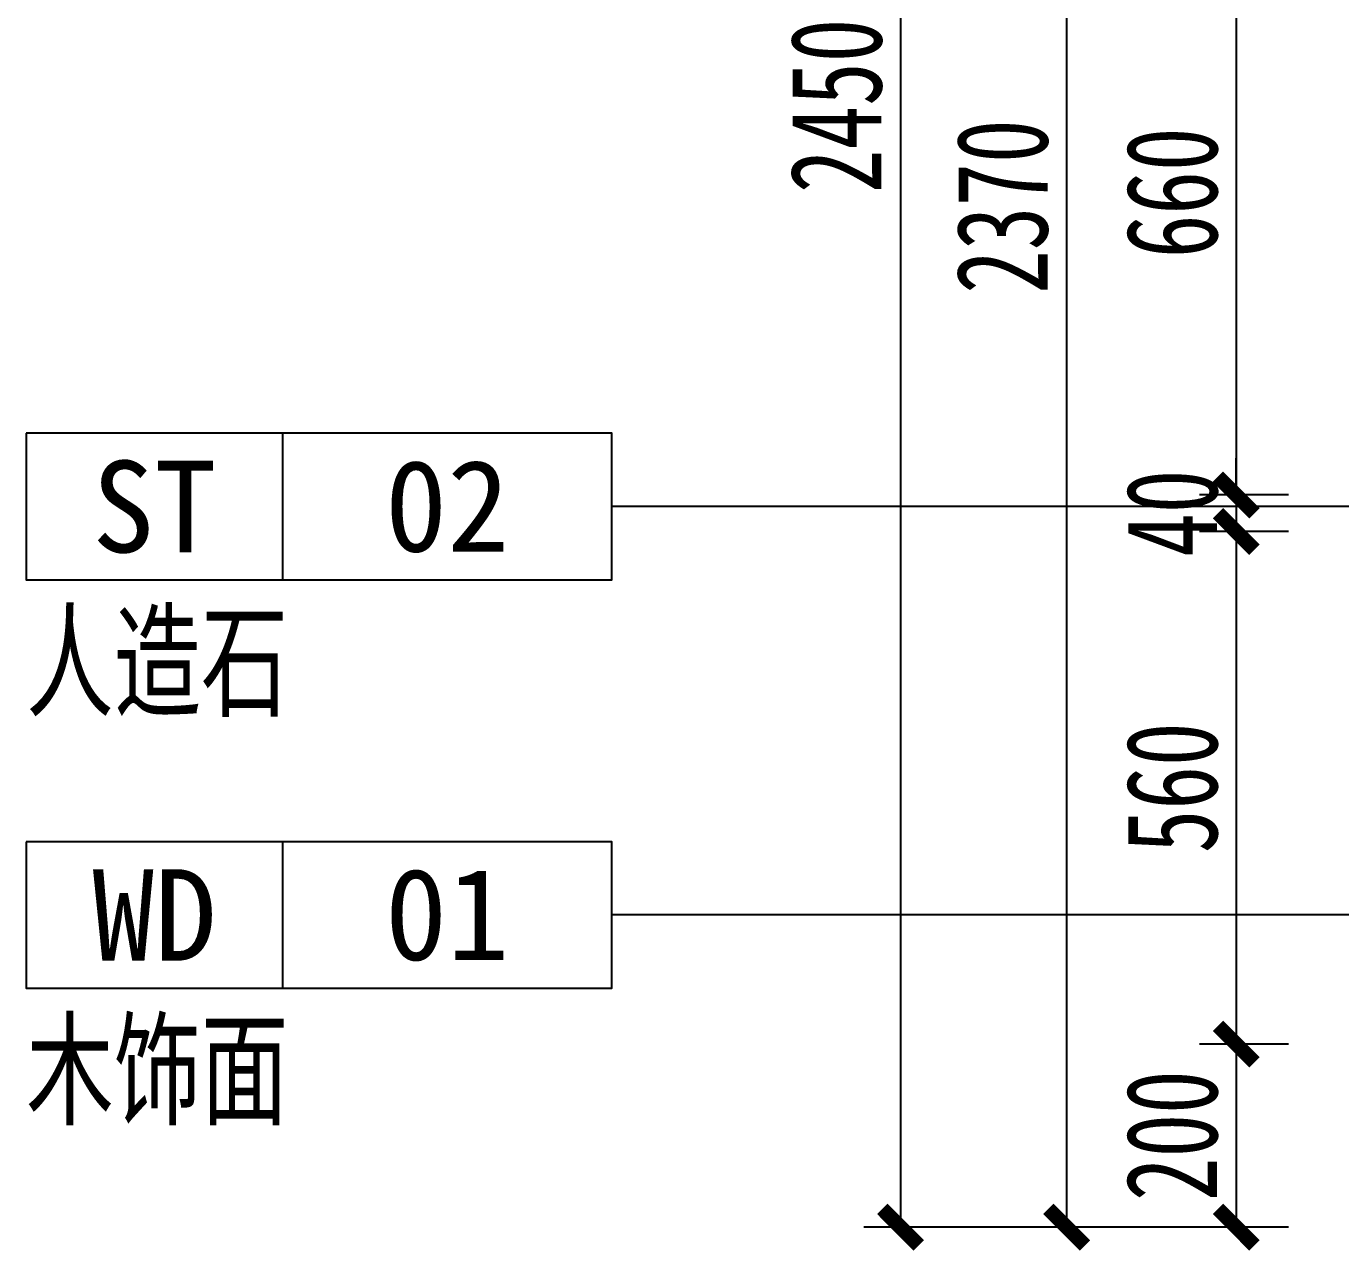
# Model space of a CAD drawing. Header units: millimetres. Extents: x 3104083 to 3173399, y -3165492 to -3044687.
# Drawn here: x 3113521 to 3114958, y -3101023 to -3099686 of the extents above; entities that cross this region are included whole.
import ezdxf
from ezdxf.enums import TextEntityAlignment as Align

# ---------------------------------------------------------------- set-up
doc = ezdxf.new("R2010")
doc.units = ezdxf.units.MM
doc.header["$LTSCALE"] = 500
doc.header["$MEASUREMENT"] = 0
doc.header["$PDMODE"] = 2
doc.layers.get('0').update_dxf_attribs({"linetype": 'CONTINUOUS'})
doc.layers.get('DEFPOINTS').update_dxf_attribs({"linetype": 'CONTINUOUS'})
for name, color, linetype in [('D-节点尺寸', 5, 'CONTINUOUS'), ('W-基础引线', 35, 'CONTINUOUS'), ('W-文字', 35, 'CONTINUOUS')]:
    doc.layers.add(name, color=color, linetype=linetype)
doc.styles.add('DIM', font='SimSun.ttf', dxfattribs={"width": 0.7})
doc.styles.add('NAME-1', font='SIMHEI.TTF')
doc.styles.add('WORD-1', font='SimSun.ttf', dxfattribs={"width": 0.7})
doc.dimstyles.new('40', dxfattribs={"dimscale": 40, "dimtxt": 2.5, "dimasz": 1, "dimexe": 1, "dimexo": 1, "dimgap": 0.5, "dimtad": 1, "dimdec": 0, "dimzin": 0, "dimdsep": 46, "dimtxsty": 'DIM', "dimblk": 'ARCHTICK', "dimcen": 0, "dimclrd": 5, "dimclre": 5, "dimclrt": 35, "dimadec": 0, "dimazin": 0, "dimtfac": 0.5, "dimtdec": 0, "dimtix": 1, "dimtmove": 2, "dimatfit": 2, "dimldrblk": 'A', "dimfxl": 0, "dimtolj": 1, "dimtzin": 0, "dimlwd": -1, "dimlwe": -1, "dimarcsym": 0})
doc.dimstyles.new('基础引线', dxfattribs={"dimtxt": 3, "dimasz": 0.7, "dimexe": 2, "dimexo": 6, "dimgap": 1, "dimtad": 1, "dimdec": 0, "dimdsep": 46, "dimtxsty": 'Standard', "dimblk1": 'A', "dimblk2": 'A', "dimsah": 1, "dimcen": 3, "dimdle": 200, "dimclrd": 256, "dimclre": 256, "dimclrt": 2, "dimadec": 0, "dimazin": 0, "dimtfac": 1, "dimtdec": 0, "dimtix": 1, "dimtmove": 1, "dimatfit": 3, "dimldrblk": 'A', "dimfxl": 0, "dimtvp": 1, "dimtolj": 1, "dimtzin": 0, "dimarcsym": 0})

# ---------------------------------------------------------------- blocks, each defined once
blk = doc.blocks.new('_ArchTick')
at = {"color": 0, "linetype": 'ByBlock', "const_width": 0.4}
blk.add_lwpolyline([(-0.5, -0.5), (0.5, 0.5)], dxfattribs=at)
blk = doc.blocks.new('*D1511')
at = {"layer": 'D-节点尺寸', "color": 5, "ltscale": 100}
for p, q in [((3114900.7, -3099537.5), (3114803.6, -3099537.5)), ((3114843.6, -3099537.5), (3114843.6, -3100197.5)), ((3114900.7, -3100197.5), (3114803.6, -3100197.5))]:
    blk.add_line(p, q, dxfattribs=at)
at = {"layer": 'DEFPOINTS', "color": 0, "ltscale": 100}
for p in [(3114940.7, -3099537.5), (3114843.6, -3100197.5), (3114940.7, -3100197.5)]:
    blk.add_point(p, dxfattribs=at)
at = {"layer": 'D-节点尺寸', "color": 5, "ltscale": 100, "xscale": 40, "yscale": 40, "zscale": 40}
for p, rotation in [((3114843.6, -3099537.5), 90), ((3114843.6, -3100197.5), 270)]:
    blk.add_blockref('_ArchTick', p, dxfattribs=dict(at, rotation=rotation))
at = {"layer": 'D-节点尺寸', "color": 35, "ltscale": 100, "insert": (3114773.6, -3099867.5), "char_height": 100, "attachment_point": 5, "rotation": 90, "style": 'DIM'}
blk.add_mtext('\\A1;660', dxfattribs=at)
blk = doc.blocks.new('A')
for p, q in [((-1.435, 1.148), (-1.09, 1.437)), ((-1.09, 1.437), (0, 0)), ((-1.435, 1.148), (-0.369, 0)), ((-0.369, 0), (-2.127, 0)), ((-1.435, -1.148), (-0.369, 0)), ((-1.09, -1.437), (0, 0)), ((-1.435, -1.148), (-1.09, -1.437))]:
    blk.add_line(p, q)
for points in [[(-1.435, 1.148), (-1.09, 1.437), (-0.369, 0), (0, 0)], [(-1.435, -1.148), (-1.09, -1.437), (-0.369, 0), (0, 0)]]:
    blk.add_solid(points)
blk = doc.blocks.new('*D1512')
at = {"layer": 'D-节点尺寸', "color": 5, "ltscale": 100}
for p, q in [((3114843.6, -3100197.5), (3114843.6, -3100157.5)), ((3114900.7, -3100197.5), (3114803.6, -3100197.5)), ((3114843.6, -3100197.5), (3114843.6, -3100237.5)), ((3114900.7, -3100237.5), (3114803.6, -3100237.5)), ((3114843.6, -3100237.5), (3114843.6, -3100277.5))]:
    blk.add_line(p, q, dxfattribs=at)
at = {"layer": 'DEFPOINTS', "color": 0, "ltscale": 100}
for p in [(3114940.7, -3100197.5), (3114843.6, -3100237.5), (3114940.7, -3100237.5)]:
    blk.add_point(p, dxfattribs=at)
at = {"layer": 'D-节点尺寸', "color": 5, "ltscale": 100, "xscale": 40, "yscale": 40, "zscale": 40}
for p, rotation in [((3114843.6, -3100197.5), 270), ((3114843.6, -3100237.5), 90)]:
    blk.add_blockref('_ArchTick', p, dxfattribs=dict(at, rotation=rotation))
at = {"layer": 'D-节点尺寸', "color": 35, "ltscale": 100, "insert": (3114773.6, -3100217.5), "char_height": 100, "attachment_point": 5, "rotation": 90, "style": 'DIM'}
blk.add_mtext('\\A1;40', dxfattribs=at)
blk = doc.blocks.new('*D1513')
at = {"layer": 'D-节点尺寸', "color": 5, "ltscale": 100}
for p, q in [((3114900.7, -3100237.5), (3114803.6, -3100237.5)), ((3114843.6, -3100237.5), (3114843.6, -3100797.5)), ((3114900.7, -3100797.5), (3114803.6, -3100797.5))]:
    blk.add_line(p, q, dxfattribs=at)
at = {"layer": 'DEFPOINTS', "color": 0, "ltscale": 100}
for p in [(3114940.7, -3100237.5), (3114843.6, -3100797.5), (3114940.7, -3100797.5)]:
    blk.add_point(p, dxfattribs=at)
at = {"layer": 'D-节点尺寸', "color": 5, "ltscale": 100, "xscale": 40, "yscale": 40, "zscale": 40}
for p, rotation in [((3114843.6, -3100237.5), 90), ((3114843.6, -3100797.5), 270)]:
    blk.add_blockref('_ArchTick', p, dxfattribs=dict(at, rotation=rotation))
at = {"layer": 'D-节点尺寸', "color": 35, "ltscale": 100, "insert": (3114773.6, -3100517.5), "char_height": 100, "attachment_point": 5, "rotation": 90, "style": 'DIM'}
blk.add_mtext('\\A1;560', dxfattribs=at)
blk = doc.blocks.new('*D1514')
at = {"layer": 'D-节点尺寸', "color": 5, "ltscale": 100}
for p, q in [((3114900.7, -3100797.5), (3114803.6, -3100797.5)), ((3114843.6, -3100797.5), (3114843.6, -3100997.5)), ((3114900.7, -3100997.5), (3114803.6, -3100997.5))]:
    blk.add_line(p, q, dxfattribs=at)
at = {"layer": 'DEFPOINTS', "color": 0, "ltscale": 100}
for p in [(3114940.7, -3100797.5), (3114843.6, -3100997.5), (3114940.7, -3100997.5)]:
    blk.add_point(p, dxfattribs=at)
at = {"layer": 'D-节点尺寸', "color": 5, "ltscale": 100, "xscale": 40, "yscale": 40, "zscale": 40}
for p, rotation in [((3114843.6, -3100797.5), 90), ((3114843.6, -3100997.5), 270)]:
    blk.add_blockref('_ArchTick', p, dxfattribs=dict(at, rotation=rotation))
at = {"layer": 'D-节点尺寸', "color": 35, "ltscale": 100, "insert": (3114773.6, -3100897.5), "char_height": 100, "attachment_point": 5, "rotation": 90, "style": 'DIM'}
blk.add_mtext('\\A1;200', dxfattribs=at)
blk = doc.blocks.new('*D1515')
at = {"layer": 'D-节点尺寸', "color": 5, "ltscale": 100}
for p, q in [((3114754.4, -3098627.6), (3114618.2, -3098627.6)), ((3114658.2, -3098627.6), (3114658.2, -3100997.5)), ((3114818.2, -3100997.5), (3114618.2, -3100997.5))]:
    blk.add_line(p, q, dxfattribs=at)
at = {"layer": 'DEFPOINTS', "color": 0, "ltscale": 100}
for p in [(3114794.4, -3098627.6), (3114658.2, -3100997.5), (3114940.7, -3100997.5)]:
    blk.add_point(p, dxfattribs=at)
at = {"layer": 'D-节点尺寸', "color": 5, "ltscale": 100, "xscale": 40, "yscale": 40, "zscale": 40}
for p, rotation in [((3114658.2, -3098627.6), 90), ((3114658.2, -3100997.5), 270)]:
    blk.add_blockref('_ArchTick', p, dxfattribs=dict(at, rotation=rotation))
at = {"layer": 'D-节点尺寸', "color": 35, "ltscale": 100, "insert": (3114588.2, -3099882.5), "char_height": 100, "attachment_point": 5, "rotation": 90, "style": 'DIM'}
blk.add_mtext('\\A1;2370', dxfattribs=at)
blk = doc.blocks.new('*D1517')
at = {"layer": 'D-节点尺寸', "color": 5, "ltscale": 100}
for p, q in [((3114636.7, -3098547.5), (3114436.7, -3098547.5)), ((3114476.7, -3098547.5), (3114476.7, -3100997.5)), ((3114636.7, -3100997.5), (3114436.7, -3100997.5))]:
    blk.add_line(p, q, dxfattribs=at)
at = {"layer": 'DEFPOINTS', "color": 0, "ltscale": 100}
for p in [(3114795.9, -3098547.5), (3114476.7, -3100997.5), (3114795.9, -3100997.5)]:
    blk.add_point(p, dxfattribs=at)
at = {"layer": 'D-节点尺寸', "color": 5, "ltscale": 100, "xscale": 40, "yscale": 40, "zscale": 40}
for p, rotation in [((3114476.7, -3098547.5), 90), ((3114476.7, -3100997.5), 270)]:
    blk.add_blockref('_ArchTick', p, dxfattribs=dict(at, rotation=rotation))
at = {"layer": 'D-节点尺寸', "color": 35, "ltscale": 100, "insert": (3114406.7, -3099772.5), "char_height": 100, "attachment_point": 5, "rotation": 90, "style": 'DIM'}
blk.add_mtext('\\A1;2450', dxfattribs=at)
blk = doc.blocks.new('材料索引')
at = {"color": 35}
blk.add_line((7, 2), (7, -2), dxfattribs=at)
at = {"color": 4}
blk.add_lwpolyline([(0, 2), (0, -2), (16, -2), (16, 2)], close=True, dxfattribs=at)
at = {"color": 2, "ltscale": 20, "style": 'NAME-1'}
for tag, p in [('WD', (3.5, 0)), ('01', (11.5, 0))]:
    blk.add_attdef(tag, text='', height=2.5, dxfattribs=at).set_placement(p, align=Align.MIDDLE)
at = {"color": 35, "ltscale": 0.5, "style": 'WORD-1', "width": 0.7}
blk.add_attdef('木饰面', (0, -5.973), '', height=2.5, dxfattribs=at)

msp = doc.modelspace()

# ---------------------------------------------------------------- block references
at = {"layer": 'W-文字'}
ref = msp.add_blockref('材料索引', (3113521.153, -3100210.211), dxfattribs=dict(at, xscale=40, yscale=40, zscale=40))
ref.add_attrib('WD', 'ST', dxfattribs={"layer": '0', "color": 2, "ltscale": 20, "height": 100, "style": 'NAME-1'}).set_placement((3113661.153, -3100210.211), align=Align.MIDDLE)
ref.add_attrib('01', '02', dxfattribs={"layer": '0', "color": 2, "ltscale": 20, "height": 100, "style": 'NAME-1'}).set_placement((3113981.153, -3100210.211), align=Align.MIDDLE)
ref.add_attrib('木饰面', '人造石', (3113521.153, -3100429.117), dxfattribs={"layer": '0', "color": 35, "ltscale": 0.5, "height": 100, "style": 'WORD-1', "width": 0.7})
ref = msp.add_blockref('材料索引', (3113521.153, -3100656.403), dxfattribs=dict(at, xscale=40, yscale=40, zscale=40))
ref.add_attrib('WD', 'WD', dxfattribs={"layer": '0', "color": 2, "ltscale": 20, "height": 100, "style": 'NAME-1'}).set_placement((3113661.153, -3100656.403), align=Align.MIDDLE)
ref.add_attrib('01', '01', dxfattribs={"layer": '0', "color": 2, "ltscale": 20, "height": 100, "style": 'NAME-1'}).set_placement((3113981.153, -3100656.403), align=Align.MIDDLE)
ref.add_attrib('木饰面', '木饰面', (3113521.153, -3100875.31), dxfattribs={"layer": '0', "color": 35, "ltscale": 0.5, "height": 100, "style": 'WORD-1', "width": 0.7})

# ---------------------------------------------------------------- dimensions: what is measured, and where the dimension line sits
at = {"layer": 'D-节点尺寸', "color": 251, "ltscale": 100}
for base, p1, p2, picture, middle in [((3114476.705, -3100997.541), (3114795.922, -3098547.541), (3114795.922, -3100997.541), '*D1517', (3114406.705, -3099772.541)), ((3114843.604, -3100197.541), (3114940.66, -3099537.541), (3114940.66, -3100197.541), '*D1511', (3114773.604, -3099867.541)), ((3114843.604, -3100237.541), (3114940.66, -3100197.541), (3114940.66, -3100237.541), '*D1512', (3114773.604, -3100217.541)), ((3114843.604, -3100797.541), (3114940.66, -3100237.541), (3114940.66, -3100797.541), '*D1513', (3114773.604, -3100517.541)), ((3114843.604, -3100997.541), (3114940.66, -3100797.541), (3114940.66, -3100997.541), '*D1514', (3114773.604, -3100897.541))]:
    dim = msp.add_linear_dim(base=base, p1=p1, p2=p2, angle=90, dimstyle='40', dxfattribs=at)
    dim.commit()
    dim.dimension.update_dxf_attribs({"geometry": picture, "text_midpoint": middle})
dim = msp.add_linear_dim(base=(3114658.185, -3100997.541), p1=(3114794.445, -3098627.556), p2=(3114940.66, -3100997.541), angle=90, dimstyle='40', dxfattribs=at)
dim.commit()
dim.dimension.update_dxf_attribs({"geometry": '*D1515', "text_midpoint": (3114588.185, -3099882.548), "dimtype": 160})

# ---------------------------------------------------------------- leaders
at = {"layer": 'W-基础引线'}
for points in [[(3115166.132, -3100210.211), (3114282.179, -3100210.211), (3114161.153, -3100210.211)], [(3115090.374, -3100656.403), (3114282.179, -3100656.403), (3114161.153, -3100656.403)]]:
    msp.add_leader(points, dimstyle='基础引线', override={"dimasz": 20}, dxfattribs=at)

doc.saveas('drawing.dxf')
